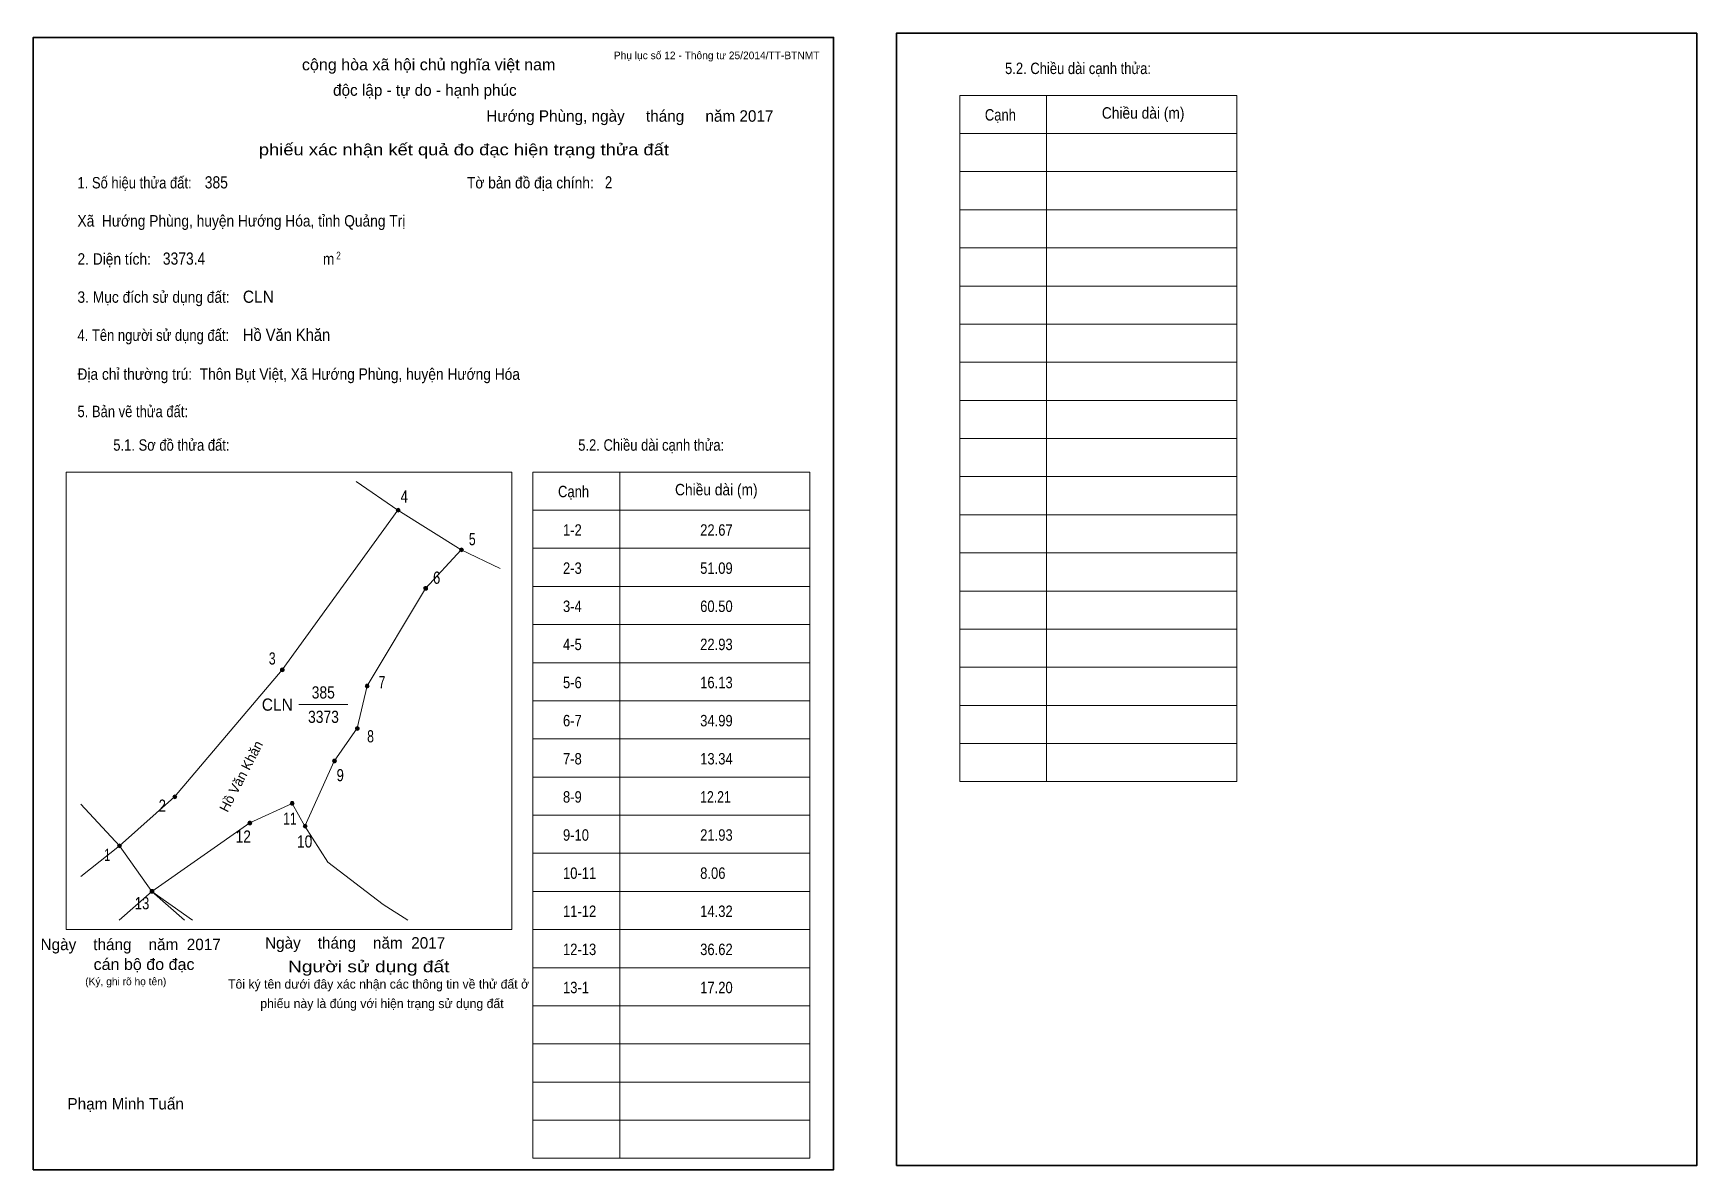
# Model space of a CAD drawing. Header units: centimetres. Extents: x 0 to 43.6, y 0 to 29.8.
import ezdxf
from ezdxf.enums import TextEntityAlignment as Align

# ---------------------------------------------------------------- set-up
doc = ezdxf.new("R2010")
doc.units = ezdxf.units.CM
doc.header["$LTSCALE"] = 0.12
for name, color, linetype in [('30', 7, 'Continuous'), ('34', 7, 'Continuous'), ('62', 7, 'Continuous')]:
    doc.layers.add(name, color=color, linetype=linetype)
for name, color, linetype, lineweight in [('32', 7, 'Continuous', 13), ('33', 7, 'Continuous', 13), ('61', 7, 'Continuous', 13), ('63', 7, 'Continuous', 13)]:
    doc.layers.add(name, color=color, linetype=linetype, lineweight=lineweight)

msp = doc.modelspace()

# ---------------------------------------------------------------- hatches: boundary and pattern name
at = {"layer": '32'}
for points in [[(9.6247, 17.3004, 1), (9.5247, 17.3004, 1)], [(11.2875, 16.2617, 1), (11.1875, 16.2617, 1)], [(10.3488, 15.2512, 1), (10.2488, 15.2512, 1)], [(6.5871, 13.1139, 1), (6.4871, 13.1139, 1)], [(8.8099, 12.6864, 1), (8.7099, 12.6864, 1)], [(8.5534, 11.575, 1), (8.4534, 11.575, 1)], [(7.955, 10.7201, 1), (7.855, 10.7201, 1)], [(3.7659, 9.7797, 1), (3.6659, 9.7797, 1)], [(6.8436, 9.6087, 1), (6.7436, 9.6087, 1)], [(5.7322, 9.0958, 1), (5.6322, 9.0958, 1)], [(7.1856, 9.0103, 1), (7.0856, 9.0103, 1)], [(2.3125, 8.4973, 1), (2.2125, 8.4973, 1)], [(3.1674, 7.3004, 1), (3.0674, 7.3004, 1)]]:
    msp.add_hatch(color=256, dxfattribs=at).paths.add_polyline_path(points)

# ---------------------------------------------------------------- linework, layer by layer
for centre in [(9.5747, 17.3004), (11.2375, 16.2617), (10.2988, 15.2512), (6.5371, 13.1139), (8.7599, 12.6864), (8.5034, 11.575), (7.905, 10.7201), (3.7159, 9.7797), (6.7936, 9.6087), (5.6822, 9.0958), (7.1356, 9.0103), (2.2625, 8.4973), (3.1174, 7.3004)]:
    msp.add_circle(centre, 0.05, dxfattribs=at)
at = {"layer": '33'}
msp.add_line((6.97, 12.2), (8.25, 12.2), dxfattribs=at)
at = {"layer": '61'}
for p, q in [((8.47, 18.05), (9.57, 17.3)), ((9.57, 17.3), (11.23, 16.26)), ((11.23, 16.26), (12.25, 15.77)), ((1.25, 9.59), (2.26, 8.5)), ((2.26, 8.5), (1.25, 7.69)), ((3.11, 7.3), (4.18, 6.55)), ((3.97, 6.55), (3.11, 7.3))]:
    msp.add_line(p, q, dxfattribs=at)
for points in [[(9.57, 17.3), (6.53, 13.11), (3.71, 9.78), (2.26, 8.5)], [(11.23, 16.26), (10.29, 15.25), (8.76, 12.69), (8.5, 11.58), (7.9, 10.72), (7.13, 9.01)], [(7.13, 9.01), (6.79, 9.61), (5.68, 9.1), (3.11, 7.3)], [(9.83, 6.55), (9.18, 6.96), (7.73, 8.07), (7.13, 9.01)], [(2.26, 8.5), (3.11, 7.3), (2.25, 6.55)]]:
    msp.add_lwpolyline(points, dxfattribs=at)
at = {"layer": '63'}
for p, q in [((24.31, 28.18), (31.58, 28.18)), ((24.31, 10.18), (24.31, 28.18)), ((26.59, 10.18), (26.59, 28.18)), ((31.58, 10.18), (31.58, 28.18)), ((24.31, 27.18), (31.58, 27.18)), ((24.31, 26.18), (31.58, 26.18)), ((24.31, 25.18), (31.58, 25.18)), ((24.31, 24.18), (31.58, 24.18)), ((24.31, 23.18), (31.58, 23.18)), ((24.31, 22.18), (31.58, 22.18)), ((24.31, 21.18), (31.58, 21.18)), ((24.31, 20.18), (31.58, 20.18)), ((24.31, 19.18), (31.58, 19.18)), ((0.86, 18.3), (12.56, 18.3)), ((0.86, 6.3), (0.86, 18.3)), ((12.56, 6.3), (12.56, 18.3)), ((13.11, 18.3), (20.38, 18.3)), ((13.11, 0.3), (13.11, 18.3)), ((15.39, 0.3), (15.39, 18.3)), ((20.38, 0.3), (20.38, 18.3)), ((24.31, 18.18), (31.58, 18.18)), ((13.11, 17.3), (20.38, 17.3)), ((24.31, 17.18), (31.58, 17.18)), ((13.11, 16.3), (20.38, 16.3)), ((24.31, 16.18), (31.58, 16.18)), ((13.11, 15.3), (20.38, 15.3)), ((24.31, 15.18), (31.58, 15.18)), ((13.11, 14.3), (20.38, 14.3)), ((24.31, 14.18), (31.58, 14.18)), ((13.11, 13.3), (20.38, 13.3)), ((24.31, 13.18), (31.58, 13.18)), ((13.11, 12.3), (20.38, 12.3)), ((24.31, 12.18), (31.58, 12.18)), ((24.31, 12.18), (31.58, 12.18)), ((13.11, 11.3), (20.38, 11.3)), ((24.31, 11.18), (31.58, 11.18)), ((13.11, 10.3), (20.38, 10.3)), ((24.31, 10.18), (31.58, 10.18)), ((13.11, 9.3), (20.38, 9.3)), ((13.11, 8.3), (20.38, 8.3)), ((13.11, 7.3), (20.38, 7.3)), ((0.86, 6.3), (12.56, 6.3)), ((13.11, 6.3), (20.38, 6.3)), ((13.11, 5.3), (20.38, 5.3)), ((13.11, 4.3), (20.38, 4.3)), ((13.11, 3.3), (20.38, 3.3)), ((13.11, 2.3), (20.38, 2.3)), ((13.11, 2.3), (20.38, 2.3)), ((13.11, 1.3), (20.38, 1.3)), ((13.11, 0.3), (20.38, 0.3))]:
    msp.add_line(p, q, dxfattribs=at)
at = {"layer": '63', "lineweight": 35}
for points in [[(0, 0), (0, 29.7), (21, 29.7), (21, 0)], [(22.65, 0.11), (22.65, 29.81), (43.65, 29.81), (43.65, 0.11)]]:
    msp.add_lwpolyline(points, close=True, dxfattribs=at)

# ---------------------------------------------------------------- texts
at = {"layer": '30'}
for s, width, p in [('1-2', 0.85, (13.9, 16.63)), ('22.67', 0.85, (17.5, 16.63)), ('2-3', 0.85, (13.9, 15.63)), ('51.09', 0.85, (17.5, 15.63)), ('3-4', 0.85, (13.9, 14.63)), ('60.50', 0.85, (17.5, 14.63)), ('4-5', 0.85, (13.9, 13.63)), ('22.93', 0.85, (17.5, 13.63)), ('5-6', 0.85, (13.9, 12.63)), ('16.13', 0.85, (17.5, 12.63)), ('6-7', 0.85, (13.9, 11.63)), ('34.99', 0.85, (17.5, 11.63)), ('7-8', 0.85, (13.9, 10.63)), ('13.34', 0.85, (17.5, 10.63)), ('8-9', 0.85, (13.9, 9.63)), ('12.21', 0.8, (17.5, 9.63)), ('9-10', 0.85, (13.9, 8.63)), ('21.93', 0.85, (17.5, 8.63)), ('10-11', 0.85, (13.9, 7.63)), ('8.06', 0.85, (17.5, 7.63)), ('11-12', 0.85, (13.9, 6.63)), ('14.32', 0.85, (17.5, 6.63)), ('12-13', 0.85, (13.9, 5.63)), ('36.62', 0.85, (17.5, 5.63)), ('13-1', 0.85, (13.9, 4.63)), ('17.20', 0.85, (17.5, 4.63))]:
    msp.add_text(s, height=0.3, dxfattribs=dict(at, width=width)).set_placement(p)
at = {"layer": '32'}
for s, width, p in [('4', 0.8, (9.735, 17.5)), ('5', 0.75, (11.52, 16.38)), ('6', 0.8, (10.585, 15.37)), ('3', 0.75, (6.27, 13.25)), ('7', 0.75, (9.15, 12.63)), ('8', 0.75, (8.85, 11.21)), ('9', 0.8, (8.055, 10.19)), ('2', 0.8, (3.385, 9.39)), ('11', 0.75, (6.735, 9.05)), ('12', 0.85, (5.51, 8.58)), ('10', 0.85, (7.12, 8.45)), ('1', 0.65, (1.94, 8.1)), ('13', 0.8, (2.855, 6.83))]:
    msp.add_text(s, height=0.32, dxfattribs=dict(at, width=width)).set_placement(p, align=Align.CENTER)
at = {"layer": '33', "width": 0.85}
for s, p in [('385', (7.61, 12.36)), ('3373', (7.615, 11.72))]:
    msp.add_text(s, height=0.32, dxfattribs=at).set_placement(p, align=Align.CENTER)
at = {"layer": '33', "width": 0.95}
msp.add_text('CLN', height=0.32, dxfattribs=at).set_placement((6.81, 12.04), align=Align.RIGHT)
at = {"layer": '34'}
for s, width, p in [('385', 0.85, (4.5, 25.74)), ('2', 0.8, (15, 25.74)), ('3373.4', 0.85, (3.4, 23.74)), ('CLN', 0.95, (5.5, 22.74)), ('Hồ Văn Khăn', 0.9, (5.5, 21.74))]:
    msp.add_text(s, height=0.32, dxfattribs=dict(at, width=width)).set_placement(p)
at = {"layer": '62'}
msp.add_text('Hồ Văn Khăn', height=0.2564, rotation=62.526, dxfattribs=at).set_placement((5.568, 10.2608), align=Align.CENTER)
at = {"layer": '63'}
for s, height, p in [('Phụ lục số 12 - Thông tư 25/2014/TT-BTNMT', 0.2, (20.63, 29.13)), ('Ngày    tháng    năm  2017', 0.3, (10.81, 5.8)), ('Ngày    tháng    năm  2017', 0.3, (4.92, 5.76)), ('(Ký, ghi rõ họ tên)', 0.2, (3.49, 4.84))]:
    msp.add_text(s, height=height, dxfattribs=at).set_placement(p, align=Align.RIGHT)
at = {"layer": '63', "width": 1.05}
msp.add_text('cộng hòa xã hội chủ nghĩa việt nam', height=0.3, dxfattribs=at).set_placement((10.375, 28.84), align=Align.CENTER)
at = {"layer": '63'}
for s, height, width, p in [('5.2. Chiều dài cạnh thửa:', 0.3, 0.85, (25.5, 28.74)), ('Cạnh', 0.3, 0.85, (24.97, 27.52)), ('Chiều dài (m)', 0.3, 0.9, (28.04, 27.57)), ('1. Số hiệu thửa đất:', 0.3, 0.85, (1.16, 25.74)), ('Tờ bản đồ địa chính:', 0.3, 0.9, (11.38, 25.74)), ('Xã  Hướng Phùng, huyện Hướng Hóa, tỉnh Quảng Trị', 0.3, 0.9, (1.16, 24.74)), ('2. Diện tích:', 0.3, 0.9, (1.16, 23.74)), ('2', 0.2, 0.8, (7.95, 23.88)), ('m', 0.3, 0.9, (7.6, 23.74)), ('3. Mục đích sử dụng đất:', 0.3, 0.9, (1.16, 22.74)), ('4. Tên người sử dụng đất:', 0.3, 0.85, (1.16, 21.74)), ('Địa chỉ thường trú:  Thôn Bụt Việt, Xã Hướng Phùng, huyện Hướng Hóa', 0.3, 0.9, (1.16, 20.72)), ('5. Bản vẽ thửa đất:', 0.3, 0.85, (1.16, 19.74)), ('5.1. Sơ đồ thửa đất:', 0.3, 0.85, (2.1, 18.86)), ('5.2. Chiều dài cạnh thửa:', 0.3, 0.85, (14.3, 18.86)), ('Cạnh', 0.3, 0.85, (13.77, 17.64)), ('Chiều dài (m)', 0.3, 0.9, (16.84, 17.69))]:
    msp.add_text(s, height=height, dxfattribs=dict(at, width=width)).set_placement(p)
for s, height, p in [('độc lập - tự do - hạnh phúc', 0.3, (10.275, 28.17)), ('Hướng Phùng, ngày     tháng     năm 2017', 0.3, (15.655, 27.49)), ('Tôi ký tên dưới đây xác nhận các thông tin về thử đất ở ', 0.24, (9.105, 4.75)), ('phiếu này là đúng với hiện trạng sử dụng đất', 0.24, (9.15, 4.24)), ('Phạm Minh Tuấn', 0.3, (2.425, 1.58))]:
    msp.add_text(s, height=height, dxfattribs=at).set_placement(p, align=Align.CENTER)
for s, width, p in [('phiếu xác nhận kết quả đo đạc hiện trạng thửa đất', 1.2, (16.68, 26.61)), ('cán bộ đo đạc', 1.05, (4.23, 5.24)), ('Người sử dụng đất', 1.25, (10.92, 5.18))]:
    msp.add_text(s, height=0.3, dxfattribs=dict(at, width=width)).set_placement(p, align=Align.RIGHT)

doc.saveas('drawing.dxf')
